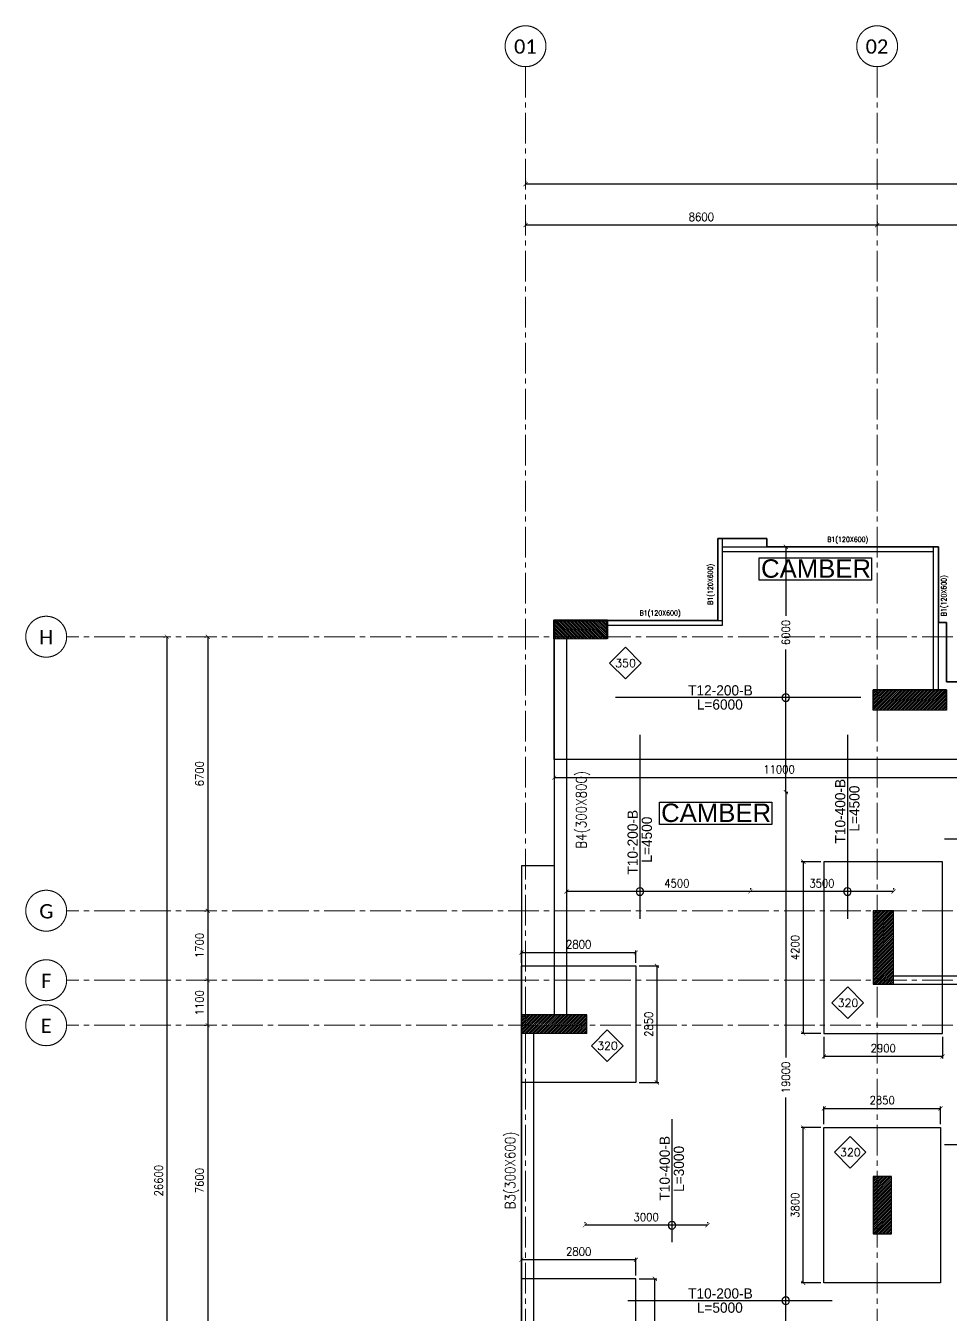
# Model space of a CAD drawing. Header units: millimetres. Extents: x -967280 to 3852, y 2833 to 1955156.
# Drawn here: x -653053 to -630441, y 897271 to 928778 of the extents above; entities that cross this region are included whole.
import ezdxf
from ezdxf.enums import TextEntityAlignment as Align

# ---------------------------------------------------------------- set-up
doc = ezdxf.new("R2010")
doc.units = ezdxf.units.MM
doc.header["$LTSCALE"] = 1000
doc.header["$PDMODE"] = 35
doc.header["$PDSIZE"] = 25
for name, pattern in [('$0$DASHED2', [0.375, 0.25, -0.125]), ('Columns_Structural070816$0$CENTER2', [1.125, 0.75, -0.125, 0.125, -0.125]), ('HRZN_Line-Ptrn-Sold', [9144001.0, 9144000.0, -1])]:
    doc.linetypes.add(name, pattern=pattern)
for name, color, linetype in [('_N-DIM 3', 7, 'Continuous'), ('B05-FIRST FLOOR PLAN$0$STR_ROOF RFT$0$S-SYMB', 30, 'Continuous'), ('S - col hach', 1, 'Continuous'), ('S -Beams', 2, 'Continuous'), ('S-TEXT', 2, 'Continuous'), ('SLAB', 210, 'Continuous')]:
    doc.layers.add(name, color=color, linetype=linetype)
for name, color, linetype, lineweight in [('A-AX-ATT-100', 7, 'HRZN_Line-Ptrn-Sold', 18), ('S - column', 6, 'Continuous', 60), ('ST-000-AXIS', 9, 'Columns_Structural070816$0$CENTER2', 9), ('ST-203-SLAB-TXT', 7, 'Continuous', 30), ('ST-RFT-BOT', 2, '$0$DASHED2', 30)]:
    doc.layers.add(name, color=color, linetype=linetype, lineweight=lineweight)
doc.styles.add('Arial', font='arial.ttf', dxfattribs={"height": 317.5})
doc.styles.add('B05-FIRST FLOOR PLAN$0$T25-100', font='STENCIL.shx', dxfattribs={"height": 250})
doc.styles.add('Calibri_2', font='calibri.ttf', dxfattribs={"height": 300})
doc.styles.add('ROMANC', font='romanc.shx')
doc.styles.add('ST-DIM', font='romans.shx', dxfattribs={"width": 0.85})
doc.styles.add('TUNELNO', font='romans.shx', dxfattribs={"width": 0.9})
doc.dimstyles.new('Copy(2) of DSEC', dxfattribs={"dimtxt": 200, "dimasz": 100, "dimexe": 50, "dimexo": 80, "dimgap": 100, "dimtad": 1, "dimdec": 0, "dimrnd": 5, "dimzin": 0, "dimdsep": 46, "dimtxsty": 'TUNELNO', "dimblk": 'ARCHTICK', "dimcen": 0.09, "dimclrd": 1, "dimclre": 1, "dimclrt": 3, "dimadec": 0, "dimazin": 0, "dimtfac": 0.78125, "dimtdec": 0, "dimtix": 1, "dimtmove": 2, "dimatfit": 3, "dimldrblk": 'ARCHTICK', "dimfxl": 1, "dimtolj": 1, "dimtzin": 0, "dimarcsym": 0})

# ---------------------------------------------------------------- blocks, each defined once
blk = doc.blocks.new('_ArchTick')
at = {"color": 0, "linetype": 'ByBlock', "const_width": 0.15}
blk.add_lwpolyline([(-0.5, -0.5), (0.5, 0.5)], dxfattribs=at)
blk = doc.blocks.new('*D1363')
at = {"layer": '_N-DIM 3', "color": 1, "linetype": 'Continuous', "lineweight": -2, "ltscale": 30, "transparency": 16777216}
for p, q in [((-640929, 905867), (-640929, 906165)), ((-638129, 905867), (-638129, 906165)), ((-640929, 906115), (-638129, 906115))]:
    blk.add_line(p, q, dxfattribs=at)
at = {"layer": 'Defpoints', "color": 0, "linetype": 'Continuous', "ltscale": 30, "transparency": 16777216}
for p in [(-638129, 906115), (-640929, 905787), (-638129, 905787)]:
    blk.add_point(p, dxfattribs=at)
at = {"layer": '_N-DIM 3', "color": 1, "linetype": 'Continuous', "lineweight": -2, "ltscale": 30, "transparency": 16777216, "xscale": 100, "yscale": 100, "zscale": 100, "rotation": 180}
blk.add_blockref('_ArchTick', (-640929, 906115), dxfattribs=at)
at = {"layer": '_N-DIM 3', "color": 1, "linetype": 'Continuous', "lineweight": -2, "ltscale": 30, "transparency": 16777216, "xscale": 100, "yscale": 100, "zscale": 100}
blk.add_blockref('_ArchTick', (-638129, 906115), dxfattribs=at)
at = {"layer": '_N-DIM 3', "color": 3, "linetype": 'Continuous', "ltscale": 30, "transparency": 16777216, "insert": (-639529, 906315), "char_height": 200, "attachment_point": 5, "style": 'TUNELNO'}
blk.add_mtext('\\A1;2800', dxfattribs=at)
blk = doc.blocks.new('*D1364')
at = {"layer": '_N-DIM 3', "color": 1, "linetype": 'Continuous', "lineweight": -2, "ltscale": 30, "transparency": 16777216}
for p, q in [((-638049, 905787), (-637566, 905787)), ((-637616, 905787), (-637616, 902937)), ((-638049, 902937), (-637566, 902937))]:
    blk.add_line(p, q, dxfattribs=at)
at = {"layer": 'Defpoints', "color": 0, "linetype": 'Continuous', "ltscale": 30, "transparency": 16777216}
for p in [(-638129, 905787), (-638129, 902937), (-637616, 902937)]:
    blk.add_point(p, dxfattribs=at)
at = {"layer": '_N-DIM 3', "color": 1, "linetype": 'Continuous', "lineweight": -2, "ltscale": 30, "transparency": 16777216, "xscale": 100, "yscale": 100, "zscale": 100}
for p, rotation in [((-637616, 905787), 90), ((-637616, 902937), 270)]:
    blk.add_blockref('_ArchTick', p, dxfattribs=dict(at, rotation=rotation))
at = {"layer": '_N-DIM 3', "color": 3, "linetype": 'Continuous', "ltscale": 30, "transparency": 16777216, "insert": (-637816, 904362), "char_height": 200, "attachment_point": 5, "rotation": 90, "style": 'TUNELNO'}
blk.add_mtext('\\A1;2850', dxfattribs=at)
blk = doc.blocks.new('*D1365')
at = {"layer": '_N-DIM 3', "color": 1, "linetype": 'Continuous', "lineweight": -2, "ltscale": 30, "transparency": 16777216}
for p, q in [((-640929, 898217), (-640929, 898654)), ((-638129, 898604), (-640929, 898604)), ((-638129, 898217), (-638129, 898654))]:
    blk.add_line(p, q, dxfattribs=at)
at = {"layer": 'Defpoints', "color": 0, "linetype": 'Continuous', "ltscale": 30, "transparency": 16777216}
for p in [(-640929, 898604), (-640929, 898137), (-638129, 898137)]:
    blk.add_point(p, dxfattribs=at)
at = {"layer": '_N-DIM 3', "color": 1, "linetype": 'Continuous', "lineweight": -2, "ltscale": 30, "transparency": 16777216, "xscale": 100, "yscale": 100, "zscale": 100, "rotation": 180}
blk.add_blockref('_ArchTick', (-640929, 898604), dxfattribs=at)
at = {"layer": '_N-DIM 3', "color": 1, "linetype": 'Continuous', "lineweight": -2, "ltscale": 30, "transparency": 16777216, "xscale": 100, "yscale": 100, "zscale": 100}
blk.add_blockref('_ArchTick', (-638129, 898604), dxfattribs=at)
at = {"layer": '_N-DIM 3', "color": 3, "linetype": 'Continuous', "ltscale": 30, "transparency": 16777216, "insert": (-639529, 898804), "char_height": 200, "attachment_point": 5, "style": 'TUNELNO'}
blk.add_mtext('\\A1;2800', dxfattribs=at)
blk = doc.blocks.new('*D1366')
at = {"layer": '_N-DIM 3', "color": 1, "linetype": 'Continuous', "lineweight": -2, "ltscale": 30, "transparency": 16777216}
for p, q in [((-638049, 898137), (-637618, 898137)), ((-637668, 895287), (-637668, 898137)), ((-638049, 895287), (-637618, 895287))]:
    blk.add_line(p, q, dxfattribs=at)
at = {"layer": 'Defpoints', "color": 0, "linetype": 'Continuous', "ltscale": 30, "transparency": 16777216}
for p in [(-638129, 898137), (-637668, 898137), (-638129, 895287)]:
    blk.add_point(p, dxfattribs=at)
at = {"layer": '_N-DIM 3', "color": 1, "linetype": 'Continuous', "lineweight": -2, "ltscale": 30, "transparency": 16777216, "xscale": 100, "yscale": 100, "zscale": 100}
for p, rotation in [((-637668, 898137), 90), ((-637668, 895287), 270)]:
    blk.add_blockref('_ArchTick', p, dxfattribs=dict(at, rotation=rotation))
at = {"layer": '_N-DIM 3', "color": 3, "linetype": 'Continuous', "ltscale": 30, "transparency": 16777216, "insert": (-637868, 896712), "char_height": 200, "attachment_point": 5, "rotation": 90, "style": 'TUNELNO'}
blk.add_mtext('\\A1;2850', dxfattribs=at)
blk = doc.blocks.new('*D1369')
at = {"layer": '_N-DIM 3', "color": 1, "linetype": 'Continuous', "lineweight": -2, "ltscale": 30, "transparency": 16777216}
for p, q in [((-633609, 901837), (-634085, 901837)), ((-634035, 898037), (-634035, 901837)), ((-633609, 898037), (-634085, 898037))]:
    blk.add_line(p, q, dxfattribs=at)
at = {"layer": 'Defpoints', "color": 0, "linetype": 'Continuous', "ltscale": 30, "transparency": 16777216}
for p in [(-634035, 901837), (-633529, 901837), (-633529, 898037)]:
    blk.add_point(p, dxfattribs=at)
at = {"layer": '_N-DIM 3', "color": 1, "linetype": 'Continuous', "lineweight": -2, "ltscale": 30, "transparency": 16777216, "xscale": 100, "yscale": 100, "zscale": 100}
for p, rotation in [((-634035, 901837), 90), ((-634035, 898037), 270)]:
    blk.add_blockref('_ArchTick', p, dxfattribs=dict(at, rotation=rotation))
at = {"layer": '_N-DIM 3', "color": 3, "linetype": 'Continuous', "ltscale": 30, "transparency": 16777216, "insert": (-634235, 899937), "char_height": 200, "attachment_point": 5, "rotation": 90, "style": 'TUNELNO'}
blk.add_mtext('\\A1;3800', dxfattribs=at)
blk = doc.blocks.new('*D1370')
at = {"layer": '_N-DIM 3', "color": 1, "linetype": 'Continuous', "lineweight": -2, "ltscale": 30, "transparency": 16777216}
for p, q in [((-633529, 901917), (-633529, 902354)), ((-633529, 902304), (-630679, 902304)), ((-630679, 901917), (-630679, 902354))]:
    blk.add_line(p, q, dxfattribs=at)
at = {"layer": 'Defpoints', "color": 0, "linetype": 'Continuous', "ltscale": 30, "transparency": 16777216}
for p in [(-630679, 902304), (-633529, 901837), (-630679, 901837)]:
    blk.add_point(p, dxfattribs=at)
at = {"layer": '_N-DIM 3', "color": 1, "linetype": 'Continuous', "lineweight": -2, "ltscale": 30, "transparency": 16777216, "xscale": 100, "yscale": 100, "zscale": 100, "rotation": 180}
blk.add_blockref('_ArchTick', (-633529, 902304), dxfattribs=at)
at = {"layer": '_N-DIM 3', "color": 1, "linetype": 'Continuous', "lineweight": -2, "ltscale": 30, "transparency": 16777216, "xscale": 100, "yscale": 100, "zscale": 100}
blk.add_blockref('_ArchTick', (-630679, 902304), dxfattribs=at)
at = {"layer": '_N-DIM 3', "color": 3, "linetype": 'Continuous', "ltscale": 30, "transparency": 16777216, "insert": (-632104, 902504), "char_height": 200, "attachment_point": 5, "style": 'TUNELNO'}
blk.add_mtext('\\A1;2850', dxfattribs=at)
blk = doc.blocks.new('*D888')
at = {"layer": '_N-DIM 3', "color": 1, "linetype": 'Continuous', "lineweight": -2, "ltscale": 30, "transparency": 16777216}
for p, q in [((-633529, 904057), (-633529, 903526)), ((-630629, 904057), (-630629, 903526)), ((-630629, 903576), (-633529, 903576))]:
    blk.add_line(p, q, dxfattribs=at)
at = {"layer": 'Defpoints', "color": 0, "linetype": 'Continuous', "ltscale": 30, "transparency": 16777216}
for p in [(-633529, 904137), (-630629, 904137), (-633529, 903576)]:
    blk.add_point(p, dxfattribs=at)
at = {"layer": '_N-DIM 3', "color": 1, "linetype": 'Continuous', "lineweight": -2, "ltscale": 30, "transparency": 16777216, "xscale": 100, "yscale": 100, "zscale": 100, "rotation": 180}
blk.add_blockref('_ArchTick', (-633529, 903576), dxfattribs=at)
at = {"layer": '_N-DIM 3', "color": 1, "linetype": 'Continuous', "lineweight": -2, "ltscale": 30, "transparency": 16777216, "xscale": 100, "yscale": 100, "zscale": 100}
blk.add_blockref('_ArchTick', (-630629, 903576), dxfattribs=at)
at = {"layer": '_N-DIM 3', "color": 3, "linetype": 'Continuous', "ltscale": 30, "transparency": 16777216, "insert": (-632079, 903776), "char_height": 200, "attachment_point": 5, "style": 'TUNELNO'}
blk.add_mtext('\\A1;2900', dxfattribs=at)
blk = doc.blocks.new('*D1371')
at = {"layer": '_N-DIM 3', "color": 1, "linetype": 'Continuous', "lineweight": -2, "ltscale": 30, "transparency": 16777216}
for p, q in [((-633609, 908337), (-634085, 908337)), ((-634035, 908337), (-634035, 904137)), ((-633609, 904137), (-634085, 904137))]:
    blk.add_line(p, q, dxfattribs=at)
at = {"layer": 'Defpoints', "color": 0, "linetype": 'Continuous', "ltscale": 30, "transparency": 16777216}
for p in [(-633529, 908337), (-634035, 904137), (-633529, 904137)]:
    blk.add_point(p, dxfattribs=at)
at = {"layer": '_N-DIM 3', "color": 1, "linetype": 'Continuous', "lineweight": -2, "ltscale": 30, "transparency": 16777216, "xscale": 100, "yscale": 100, "zscale": 100}
for p, rotation in [((-634035, 908337), 90), ((-634035, 904137), 270)]:
    blk.add_blockref('_ArchTick', p, dxfattribs=dict(at, rotation=rotation))
at = {"layer": '_N-DIM 3', "color": 3, "linetype": 'Continuous', "ltscale": 30, "transparency": 16777216, "insert": (-634235, 906237), "char_height": 200, "attachment_point": 5, "rotation": 90, "style": 'TUNELNO'}
blk.add_mtext('\\A1;4200', dxfattribs=at)
blk = doc.blocks.new('*D890')
at = {"layer": '_N-DIM 3', "color": 1, "linetype": 'Continuous', "lineweight": -2, "ltscale": 30, "transparency": 16777216}
for p, q in [((-640129, 910757), (-640129, 910343)), ((-629129, 910757), (-629129, 910343)), ((-640129, 910393), (-629129, 910393))]:
    blk.add_line(p, q, dxfattribs=at)
at = {"layer": 'Defpoints', "color": 0, "linetype": 'Continuous', "ltscale": 30, "transparency": 16777216}
for p in [(-640129, 910837), (-629129, 910837), (-629129, 910393)]:
    blk.add_point(p, dxfattribs=at)
at = {"layer": '_N-DIM 3', "color": 1, "linetype": 'Continuous', "lineweight": -2, "ltscale": 30, "transparency": 16777216, "xscale": 100, "yscale": 100, "zscale": 100, "rotation": 180}
blk.add_blockref('_ArchTick', (-640129, 910393), dxfattribs=at)
at = {"layer": '_N-DIM 3', "color": 1, "linetype": 'Continuous', "lineweight": -2, "ltscale": 30, "transparency": 16777216, "xscale": 100, "yscale": 100, "zscale": 100}
blk.add_blockref('_ArchTick', (-629129, 910393), dxfattribs=at)
at = {"layer": '_N-DIM 3', "color": 3, "linetype": 'Continuous', "ltscale": 30, "transparency": 16777216, "insert": (-634629, 910593), "char_height": 200, "attachment_point": 5, "style": 'TUNELNO'}
blk.add_mtext('\\A1;11000', dxfattribs=at)
blk = doc.blocks.new('*D898')
at = {"layer": '_N-DIM 3', "color": 1, "lineweight": -2, "ltscale": 30, "transparency": 16777216}
for p, q in [((-634462, 910037), (-634462, 903551)), ((-634457, 910037), (-634412, 910037)), ((-634462, 891037), (-634462, 902571)), ((-634457, 891037), (-634412, 891037))]:
    blk.add_line(p, q, dxfattribs=at)
at = {"layer": 'Defpoints', "color": 0, "ltscale": 30, "transparency": 16777216}
for p in [(-634537, 910037), (-634537, 891037), (-634462, 891037)]:
    blk.add_point(p, dxfattribs=at)
at = {"layer": '_N-DIM 3', "color": 1, "lineweight": -2, "ltscale": 30, "transparency": 16777216, "xscale": 100, "yscale": 100, "zscale": 100}
for p, rotation in [((-634462, 910037), 90), ((-634462, 891037), 270)]:
    blk.add_blockref('_ArchTick', p, dxfattribs=dict(at, rotation=rotation))
at = {"layer": '_N-DIM 3', "color": 3, "ltscale": 30, "transparency": 16777216, "insert": (-634462, 903061), "char_height": 200, "attachment_point": 5, "rotation": 90, "style": 'TUNELNO'}
blk.add_mtext('\\A1;19000', dxfattribs=at)
blk = doc.blocks.new('*D899')
at = {"layer": '_N-DIM 3', "color": 1, "lineweight": -2, "ltscale": 30, "transparency": 16777216}
for p, q in [((-639829, 907688), (-639829, 907658)), ((-635329, 907608), (-639829, 907608)), ((-635329, 907688), (-635329, 907658))]:
    blk.add_line(p, q, dxfattribs=at)
at = {"layer": 'Defpoints', "color": 0, "ltscale": 30, "transparency": 16777216}
for p in [(-639829, 907608), (-639829, 907608), (-635329, 907608)]:
    blk.add_point(p, dxfattribs=at)
at = {"layer": '_N-DIM 3', "color": 1, "lineweight": -2, "ltscale": 30, "transparency": 16777216, "xscale": 100, "yscale": 100, "zscale": 100, "rotation": 180}
blk.add_blockref('_ArchTick', (-639829, 907608), dxfattribs=at)
at = {"layer": '_N-DIM 3', "color": 1, "lineweight": -2, "ltscale": 30, "transparency": 16777216, "xscale": 100, "yscale": 100, "zscale": 100}
blk.add_blockref('_ArchTick', (-635329, 907608), dxfattribs=at)
at = {"layer": '_N-DIM 3', "color": 3, "ltscale": 30, "transparency": 16777216, "insert": (-637127, 907808), "char_height": 200, "attachment_point": 5, "style": 'TUNELNO'}
blk.add_mtext('\\A1;4500', dxfattribs=at)
blk = doc.blocks.new('*D903')
at = {"layer": '_N-DIM 3', "color": 1, "lineweight": -2, "ltscale": 30, "transparency": 16777216}
for p, q in [((-639379, 899526), (-639379, 899496)), ((-636379, 899446), (-639379, 899446)), ((-636379, 899526), (-636379, 899496))]:
    blk.add_line(p, q, dxfattribs=at)
at = {"layer": 'Defpoints', "color": 0, "ltscale": 30, "transparency": 16777216}
for p in [(-639379, 899446), (-639379, 899446), (-636379, 899446)]:
    blk.add_point(p, dxfattribs=at)
at = {"layer": '_N-DIM 3', "color": 1, "lineweight": -2, "ltscale": 30, "transparency": 16777216, "xscale": 100, "yscale": 100, "zscale": 100, "rotation": 180}
blk.add_blockref('_ArchTick', (-639379, 899446), dxfattribs=at)
at = {"layer": '_N-DIM 3', "color": 1, "lineweight": -2, "ltscale": 30, "transparency": 16777216, "xscale": 100, "yscale": 100, "zscale": 100}
blk.add_blockref('_ArchTick', (-636379, 899446), dxfattribs=at)
at = {"layer": '_N-DIM 3', "color": 3, "ltscale": 30, "transparency": 16777216, "insert": (-637879, 899646), "char_height": 200, "attachment_point": 5, "style": 'TUNELNO'}
blk.add_mtext('\\A1;3000', dxfattribs=at)
blk = doc.blocks.new('*D906')
at = {"layer": '_N-DIM 3', "color": 1, "lineweight": -2, "ltscale": 30, "transparency": 16777216}
for p, q in [((-635329, 907688), (-635329, 907658)), ((-631829, 907608), (-635329, 907608)), ((-631829, 907688), (-631829, 907658))]:
    blk.add_line(p, q, dxfattribs=at)
at = {"layer": 'Defpoints', "color": 0, "ltscale": 30, "transparency": 16777216}
for p in [(-635329, 907608), (-635329, 907608), (-631829, 907608)]:
    blk.add_point(p, dxfattribs=at)
at = {"layer": '_N-DIM 3', "color": 1, "lineweight": -2, "ltscale": 30, "transparency": 16777216, "xscale": 100, "yscale": 100, "zscale": 100, "rotation": 180}
blk.add_blockref('_ArchTick', (-635329, 907608), dxfattribs=at)
at = {"layer": '_N-DIM 3', "color": 1, "lineweight": -2, "ltscale": 30, "transparency": 16777216, "xscale": 100, "yscale": 100, "zscale": 100}
blk.add_blockref('_ArchTick', (-631829, 907608), dxfattribs=at)
at = {"layer": '_N-DIM 3', "color": 3, "ltscale": 30, "transparency": 16777216, "insert": (-633579, 907808), "char_height": 200, "attachment_point": 5, "style": 'TUNELNO'}
blk.add_mtext('\\A1;3500', dxfattribs=at)
blk = doc.blocks.new('*D909')
at = {"layer": '_N-DIM 3', "color": 1, "lineweight": -2, "ltscale": 30, "transparency": 16777216}
for p, q in [((-634462, 916037), (-634462, 914353)), ((-634457, 916037), (-634412, 916037)), ((-634462, 910037), (-634462, 913528)), ((-634457, 910037), (-634412, 910037))]:
    blk.add_line(p, q, dxfattribs=at)
at = {"layer": 'Defpoints', "color": 0, "ltscale": 30, "transparency": 16777216}
for p in [(-634537, 916037), (-634537, 910037), (-634462, 910037)]:
    blk.add_point(p, dxfattribs=at)
at = {"layer": '_N-DIM 3', "color": 1, "lineweight": -2, "ltscale": 30, "transparency": 16777216, "xscale": 100, "yscale": 100, "zscale": 100}
for p, rotation in [((-634462, 916037), 90), ((-634462, 910037), 270)]:
    blk.add_blockref('_ArchTick', p, dxfattribs=dict(at, rotation=rotation))
at = {"layer": '_N-DIM 3', "color": 3, "ltscale": 30, "transparency": 16777216, "insert": (-634462, 913940), "char_height": 200, "attachment_point": 5, "rotation": 90, "style": 'TUNELNO'}
blk.add_mtext('\\A1;6000', dxfattribs=at)
blk = doc.blocks.new('str col f1')
at = {"layer": 'S - col hach'}
h = blk.add_hatch(dxfattribs=at)
h.set_pattern_fill('ANSI31', color=2, scale=10, angle=90)
h.set_pattern_definition([(135, (689872.917, 637905.89), (-22.4506403, -22.4506403), [])])
h.paths.add_polyline_path([(-543179, 862655), (-544479, 862655), (-544479, 862205), (-543179, 862205)])
h = blk.add_hatch(dxfattribs=at)
h.set_pattern_fill('ANSI31', color=2, scale=10)
h.set_pattern_definition([(45, (-768827.84, -371647.416), (-22.4506403, 22.4506403), [])])
h.paths.add_polyline_path([(-534879, 860455), (-534879, 860955), (-536679, 860955), (-536679, 860455)])
h = blk.add_hatch(dxfattribs=at)
h.set_pattern_fill('ANSI31', color=2, scale=10)
h.set_pattern_definition([(45, (-1081811.88, -626335.02), (-22.4506403, 22.4506403), [])])
h.paths.add_polyline_path([(-536179, 855555), (-536679, 855555), (-536679, 853755), (-536179, 853755)])
h = blk.add_hatch(dxfattribs=at)
h.set_pattern_fill('ANSI31', color=2, scale=10)
h.set_pattern_definition([(45, (-768827.84, -371697.415), (-22.4506403, 22.4506403), [])])
h.paths.add_polyline_path([(-545279, 852555), (-543679, 852555), (-543679, 853005), (-545279, 853005)])
h = blk.add_hatch(dxfattribs=at)
h.set_pattern_fill('ANSI31', color=2, scale=10)
h.set_pattern_definition([(45, (-281224.365, 551644.58), (-22.4506403, 22.4506403), [])])
h.paths.add_polyline_path([(-536679, 847655), (-536229, 847655), (-536229, 849055), (-536679, 849055)])
at = {"layer": 'S - column', "lineweight": 15}
for points in [[(-544479, 862205), (-543179, 862205), (-543179, 862655), (-544479, 862655)], [(-534879, 860455), (-536679, 860455), (-536679, 860955), (-534879, 860955)], [(-536179, 855555), (-536679, 855555), (-536679, 853755), (-536179, 853755)], [(-545279, 853005), (-545279, 852555), (-543679, 852555), (-543679, 853005)], [(-536229, 849055), (-536679, 849055), (-536679, 847655), (-536229, 847655)]]:
    blk.add_lwpolyline(points, close=True, dxfattribs=at)
at = {"layer": 'ST-RFT-BOT', "color": 7, "linetype": 'Continuous', "ltscale": 30}
blk.add_line((-534879, 860455), (-534879, 860774), dxfattribs=at)
at = {"layer": 'ST-RFT-BOT', "color": 7, "linetype": 'Continuous', "lineweight": 50, "ltscale": 30}
blk.add_lwpolyline([(-543179, 862205), (-543179, 862655), (-544479, 862655), (-544479, 862205)], dxfattribs=at)
at = {"layer": 'ST-RFT-BOT', "color": 7, "linetype": 'Continuous', "ltscale": 30}
for points in [[(-534879, 860455), (-534879, 860955), (-536679, 860955), (-536679, 860455)], [(-536679, 860455), (-536679, 860955), (-534879, 860955), (-534879, 860455)], [(-536179, 855555), (-536679, 855555), (-536679, 853755), (-536179, 853755)], [(-543679, 852555), (-543679, 853005), (-545279, 853005), (-545279, 852555)], [(-536229, 849055), (-536679, 849055), (-536679, 847655), (-536229, 847655)]]:
    blk.add_lwpolyline(points, dxfattribs=at)
blk = doc.blocks.new('Grid - HRZN_G-Datm-Grid-Head-1554275-FIRST FLOOR FFL_1_')
at = {"layer": 'A-AX-ATT-100'}
blk.add_circle((0, 0), 5, dxfattribs=at)
blk = doc.blocks.new('*D1494')
at = {"layer": '_N-DIM 3', "color": 1, "linetype": 'Continuous', "lineweight": -2, "ltscale": 30, "transparency": 16777216}
for p, q in [((525499, 747185), (525499, 747155)), ((533099, 747105), (525499, 747105)), ((533099, 747185), (533099, 747155))]:
    blk.add_line(p, q, dxfattribs=at)
at = {"layer": 'Defpoints', "color": 0, "linetype": 'Continuous', "ltscale": 30, "transparency": 16777216}
for p in [(525499, 747105), (525499, 747105), (533099, 747105)]:
    blk.add_point(p, dxfattribs=at)
at = {"layer": '_N-DIM 3', "color": 1, "linetype": 'Continuous', "lineweight": -2, "ltscale": 30, "transparency": 16777216, "xscale": 100, "yscale": 100, "zscale": 100, "rotation": 180}
blk.add_blockref('_ArchTick', (525499, 747105), dxfattribs=at)
at = {"layer": '_N-DIM 3', "color": 1, "linetype": 'Continuous', "lineweight": -2, "ltscale": 30, "transparency": 16777216, "xscale": 100, "yscale": 100, "zscale": 100}
blk.add_blockref('_ArchTick', (533099, 747105), dxfattribs=at)
at = {"layer": '_N-DIM 3', "color": 3, "linetype": 'Continuous', "ltscale": 30, "transparency": 16777216, "insert": (529299, 747305), "char_height": 200, "attachment_point": 5, "style": 'TUNELNO'}
blk.add_mtext('\\A1;7600', dxfattribs=at)
blk = doc.blocks.new('*D1495')
at = {"layer": '_N-DIM 3', "color": 1, "linetype": 'Continuous', "lineweight": -2, "ltscale": 30, "transparency": 16777216}
for p, q in [((516899, 747185), (516899, 747155)), ((525499, 747105), (516899, 747105)), ((525499, 747185), (525499, 747155))]:
    blk.add_line(p, q, dxfattribs=at)
at = {"layer": 'Defpoints', "color": 0, "linetype": 'Continuous', "ltscale": 30, "transparency": 16777216}
for p in [(516899, 747105), (516899, 747105), (525499, 747105)]:
    blk.add_point(p, dxfattribs=at)
at = {"layer": '_N-DIM 3', "color": 1, "linetype": 'Continuous', "lineweight": -2, "ltscale": 30, "transparency": 16777216, "xscale": 100, "yscale": 100, "zscale": 100, "rotation": 180}
blk.add_blockref('_ArchTick', (516899, 747105), dxfattribs=at)
at = {"layer": '_N-DIM 3', "color": 1, "linetype": 'Continuous', "lineweight": -2, "ltscale": 30, "transparency": 16777216, "xscale": 100, "yscale": 100, "zscale": 100}
blk.add_blockref('_ArchTick', (525499, 747105), dxfattribs=at)
at = {"layer": '_N-DIM 3', "color": 3, "linetype": 'Continuous', "ltscale": 30, "transparency": 16777216, "insert": (521199, 747305), "char_height": 200, "attachment_point": 5, "style": 'TUNELNO'}
blk.add_mtext('\\A1;8600', dxfattribs=at)
blk = doc.blocks.new('*D1496')
at = {"layer": '_N-DIM 3', "color": 1, "linetype": 'Continuous', "lineweight": -2, "ltscale": 30, "transparency": 16777216}
for p, q in [((516899, 748185), (516899, 748155)), ((563099, 748105), (516899, 748105)), ((563099, 748185), (563099, 748155))]:
    blk.add_line(p, q, dxfattribs=at)
at = {"layer": 'Defpoints', "color": 0, "linetype": 'Continuous', "ltscale": 30, "transparency": 16777216}
for p in [(516899, 748105), (516899, 748105), (563099, 748105)]:
    blk.add_point(p, dxfattribs=at)
at = {"layer": '_N-DIM 3', "color": 1, "linetype": 'Continuous', "lineweight": -2, "ltscale": 30, "transparency": 16777216, "xscale": 100, "yscale": 100, "zscale": 100, "rotation": 180}
blk.add_blockref('_ArchTick', (516899, 748105), dxfattribs=at)
at = {"layer": '_N-DIM 3', "color": 1, "linetype": 'Continuous', "lineweight": -2, "ltscale": 30, "transparency": 16777216, "xscale": 100, "yscale": 100, "zscale": 100}
blk.add_blockref('_ArchTick', (563099, 748105), dxfattribs=at)
at = {"layer": '_N-DIM 3', "color": 3, "linetype": 'Continuous', "ltscale": 30, "transparency": 16777216, "insert": (539999, 748305), "char_height": 200, "attachment_point": 5, "style": 'TUNELNO'}
blk.add_mtext('\\A1;46200', dxfattribs=at)
blk = doc.blocks.new('*D1505')
at = {"layer": '_N-DIM 3', "color": 1, "linetype": 'Continuous', "lineweight": -2, "ltscale": 30, "transparency": 16777216}
for p, q in [((509045, 737040), (509075, 737040)), ((509125, 737040), (509125, 730340)), ((509045, 730340), (509075, 730340))]:
    blk.add_line(p, q, dxfattribs=at)
at = {"layer": 'Defpoints', "color": 0, "linetype": 'Continuous', "ltscale": 30, "transparency": 16777216}
for p in [(509125, 737040), (509125, 730340), (509125, 730340)]:
    blk.add_point(p, dxfattribs=at)
at = {"layer": '_N-DIM 3', "color": 1, "linetype": 'Continuous', "lineweight": -2, "ltscale": 30, "transparency": 16777216, "xscale": 100, "yscale": 100, "zscale": 100}
for p, rotation in [((509125, 737040), 90), ((509125, 730340), 270)]:
    blk.add_blockref('_ArchTick', p, dxfattribs=dict(at, rotation=rotation))
at = {"layer": '_N-DIM 3', "color": 3, "linetype": 'Continuous', "ltscale": 30, "transparency": 16777216, "insert": (508925, 733690), "char_height": 200, "attachment_point": 5, "rotation": 90, "style": 'TUNELNO'}
blk.add_mtext('\\A1;6700', dxfattribs=at)
blk = doc.blocks.new('*D1506')
at = {"layer": '_N-DIM 3', "color": 1, "linetype": 'Continuous', "lineweight": -2, "ltscale": 30, "transparency": 16777216}
for p, q in [((509045, 730340), (509075, 730340)), ((509125, 730340), (509125, 728640)), ((509045, 728640), (509075, 728640))]:
    blk.add_line(p, q, dxfattribs=at)
at = {"layer": 'Defpoints', "color": 0, "linetype": 'Continuous', "ltscale": 30, "transparency": 16777216}
for p in [(509125, 730340), (509125, 728640), (509125, 728640)]:
    blk.add_point(p, dxfattribs=at)
at = {"layer": '_N-DIM 3', "color": 1, "linetype": 'Continuous', "lineweight": -2, "ltscale": 30, "transparency": 16777216, "xscale": 100, "yscale": 100, "zscale": 100}
for p, rotation in [((509125, 730340), 90), ((509125, 728640), 270)]:
    blk.add_blockref('_ArchTick', p, dxfattribs=dict(at, rotation=rotation))
at = {"layer": '_N-DIM 3', "color": 3, "linetype": 'Continuous', "ltscale": 30, "transparency": 16777216, "insert": (508925, 729490), "char_height": 200, "attachment_point": 5, "rotation": 90, "style": 'TUNELNO'}
blk.add_mtext('\\A1;1700', dxfattribs=at)
blk = doc.blocks.new('*D1507')
at = {"layer": '_N-DIM 3', "color": 1, "linetype": 'Continuous', "lineweight": -2, "ltscale": 30, "transparency": 16777216}
for p, q in [((509045, 728640), (509075, 728640)), ((509125, 728640), (509125, 727540)), ((509045, 727540), (509075, 727540))]:
    blk.add_line(p, q, dxfattribs=at)
at = {"layer": 'Defpoints', "color": 0, "linetype": 'Continuous', "ltscale": 30, "transparency": 16777216}
for p in [(509125, 728640), (509125, 727540), (509125, 727540)]:
    blk.add_point(p, dxfattribs=at)
at = {"layer": '_N-DIM 3', "color": 1, "linetype": 'Continuous', "lineweight": -2, "ltscale": 30, "transparency": 16777216, "xscale": 100, "yscale": 100, "zscale": 100}
for p, rotation in [((509125, 728640), 90), ((509125, 727540), 270)]:
    blk.add_blockref('_ArchTick', p, dxfattribs=dict(at, rotation=rotation))
at = {"layer": '_N-DIM 3', "color": 3, "linetype": 'Continuous', "ltscale": 30, "transparency": 16777216, "insert": (508925, 728090), "char_height": 200, "attachment_point": 5, "rotation": 90, "style": 'TUNELNO'}
blk.add_mtext('\\A1;1100', dxfattribs=at)
blk = doc.blocks.new('*D1508')
at = {"layer": '_N-DIM 3', "color": 1, "linetype": 'Continuous', "lineweight": -2, "ltscale": 30, "transparency": 16777216}
for p, q in [((509045, 727540), (509075, 727540)), ((509125, 727540), (509125, 719940)), ((509045, 719940), (509075, 719940))]:
    blk.add_line(p, q, dxfattribs=at)
at = {"layer": 'Defpoints', "color": 0, "linetype": 'Continuous', "ltscale": 30, "transparency": 16777216}
for p in [(509125, 727540), (509125, 719940), (509125, 719940)]:
    blk.add_point(p, dxfattribs=at)
at = {"layer": '_N-DIM 3', "color": 1, "linetype": 'Continuous', "lineweight": -2, "ltscale": 30, "transparency": 16777216, "xscale": 100, "yscale": 100, "zscale": 100}
for p, rotation in [((509125, 727540), 90), ((509125, 719940), 270)]:
    blk.add_blockref('_ArchTick', p, dxfattribs=dict(at, rotation=rotation))
at = {"layer": '_N-DIM 3', "color": 3, "linetype": 'Continuous', "ltscale": 30, "transparency": 16777216, "insert": (508925, 723740), "char_height": 200, "attachment_point": 5, "rotation": 90, "style": 'TUNELNO'}
blk.add_mtext('\\A1;7600', dxfattribs=at)
blk = doc.blocks.new('*D1512')
at = {"layer": '_N-DIM 3', "color": 1, "linetype": 'Continuous', "lineweight": -2, "ltscale": 30, "transparency": 16777216}
for p, q in [((508045, 737040), (508075, 737040)), ((508125, 737040), (508125, 710440)), ((508045, 710440), (508075, 710440))]:
    blk.add_line(p, q, dxfattribs=at)
at = {"layer": 'Defpoints', "color": 0, "linetype": 'Continuous', "ltscale": 30, "transparency": 16777216}
for p in [(508125, 737040), (508125, 710440), (508125, 710440)]:
    blk.add_point(p, dxfattribs=at)
at = {"layer": '_N-DIM 3', "color": 1, "linetype": 'Continuous', "lineweight": -2, "ltscale": 30, "transparency": 16777216, "xscale": 100, "yscale": 100, "zscale": 100}
for p, rotation in [((508125, 737040), 90), ((508125, 710440), 270)]:
    blk.add_blockref('_ArchTick', p, dxfattribs=dict(at, rotation=rotation))
at = {"layer": '_N-DIM 3', "color": 3, "linetype": 'Continuous', "ltscale": 30, "transparency": 16777216, "insert": (507925, 723740), "char_height": 200, "attachment_point": 5, "rotation": 90, "style": 'TUNELNO'}
blk.add_mtext('\\A1;26600', dxfattribs=at)
blk = doc.blocks.new('AXES-00')
at = {"layer": 'ST-000-AXIS'}
for p, q in [((516898.9, 750979.6), (516898.9, 695813.8)), ((525498.9, 750979.6), (525498.9, 695813.8)), ((575723.2, 737039.7), (505674.3, 737039.7)), ((575723.2, 730339.7), (505674.3, 730339.7)), ((575723.2, 728639.7), (505674.3, 728639.7)), ((575723.2, 727539.7), (505674.3, 727539.7))]:
    blk.add_line(p, q, dxfattribs=at)
at = {"layer": 'A-AX-ATT-100'}
for p, xscale, yscale, zscale, rotation in [((516898.9, 751479.6), 99.99999999999993, 99.99999999999993, 99.99999999999993, 180), ((525498.9, 751479.6), 99.99999999999993, 99.99999999999993, 99.99999999999993, 180), ((505174.3, 737039.7), 100.0000000000001, 100.0000000000001, 100.0000000000001, 90), ((505174.3, 730339.7), 100.0000000000001, 100.0000000000001, 100.0000000000001, 90), ((505174.3, 728639.7), 100.0000000000001, 100.0000000000001, 100.0000000000001, 90), ((505174.3, 727539.7), 100.0000000000001, 100.0000000000001, 100.0000000000001, 90)]:
    blk.add_blockref('Grid - HRZN_G-Datm-Grid-Head-1554275-FIRST FLOOR FFL_1_', p, dxfattribs=dict(at, xscale=xscale, yscale=yscale, zscale=zscale, rotation=rotation))
at = {"layer": 'A-AX-ATT-100', "linetype": 'Continuous', "lineweight": 13, "char_height": 350, "attachment_point": 1, "style": 'Calibri_2'}
for s, insert, width in [('01', (516618, 751647.5), 673.417), ('02', (525218, 751647.5), 673.417), ('H', (505005.2, 737201), 416.877), ('G', (505005.2, 730501), 416.877), ('F', (505051.7, 728801), 304.641), ('E', (505041.7, 727701), 328.692)]:
    blk.add_mtext(s, dxfattribs=dict(at, insert=insert, width=width))
at = {"layer": '_N-DIM 3', "color": 3, "linetype": 'Continuous', "ltscale": 30}
for base, p1, p2, picture, middle in [((516898.9, 748104.7), (563098.9, 748104.7), (516898.9, 748104.7), '*D1496', (539998.9, 748304.7)), ((516898.9, 747104.7), (525498.9, 747104.7), (516898.9, 747104.7), '*D1495', (521198.9, 747304.7)), ((525498.9, 747104.7), (533098.9, 747104.7), (525498.9, 747104.7), '*D1494', (529298.9, 747304.7))]:
    dim = blk.add_linear_dim(base=base, p1=p1, p2=p2, dimstyle='Copy(2) of DSEC', dxfattribs=at)
    dim.commit()
    dim.dimension.update_dxf_attribs({"geometry": picture, "text_midpoint": middle})
for base, p1, p2, picture, middle in [((508125, 710439.7), (508125, 737039.7), (508125, 710439.7), '*D1512', (507925, 723739.7)), ((509125, 730339.7), (509125, 737039.7), (509125, 730339.7), '*D1505', (508925, 733689.7)), ((509125, 728639.7), (509125, 730339.7), (509125, 728639.7), '*D1506', (508925, 729489.7)), ((509125, 727539.7), (509125, 728639.7), (509125, 727539.7), '*D1507', (508925, 728089.7)), ((509125, 719939.7), (509125, 727539.7), (509125, 719939.7), '*D1508', (508925, 723739.7))]:
    dim = blk.add_linear_dim(base=base, p1=p1, p2=p2, angle=90, dimstyle='Copy(2) of DSEC', dxfattribs=at)
    dim.commit()
    dim.dimension.update_dxf_attribs({"geometry": picture, "text_midpoint": middle})

msp = doc.modelspace()

# ---------------------------------------------------------------- linework, layer by layer
at = {"layer": 'B05-FIRST FLOOR PLAN$0$STR_ROOF RFT$0$S-SYMB', "extrusion": (0, 0, -1)}
for centre in [(634462.1, 912349.3), (638031.3, 907607.8), (632954.4, 907607.8), (637247.2, 899446.5), (634462.1, 897601.1)]:
    msp.add_circle(centre, 92.8, dxfattribs=at)
at = {"layer": 'S -Beams'}
for p, q in [((-636128.7, 914238.4), (-636128.7, 916238.4)), ((-636008.7, 914118.4), (-636008.7, 916238.4)), ((-636008.7, 916038.4), (-630730.3, 916038.4)), ((-636008.7, 915918.4), (-630848.7, 915918.4)), ((-630848.7, 912538.4), (-630848.7, 916038.4)), ((-630728.7, 912538.4), (-630728.7, 916038.4)), ((-638828.7, 914238.4), (-636008.7, 914238.4)), ((-638828.7, 914118.4), (-636008.7, 914118.4)), ((-640128.7, 913787.4), (-640128.7, 904587.4)), ((-639828.7, 913787.4), (-639828.7, 904587.4)), ((-624728.6, 905537.4), (-631828.7, 905537.4)), ((-624728.6, 905337.4), (-631828.7, 905337.4)), ((-640928.7, 896937.4), (-640928.7, 904137.4)), ((-640628.7, 896937.4), (-640628.7, 904137.4))]:
    msp.add_line(p, q, dxfattribs=at)
msp.add_lwpolyline([(-630078.8, 912737.4), (-630528.7, 912737.4), (-630528.7, 914187.4), (-630728.8, 914187.4), (-630728.8, 916037.4), (-634928.8, 916037.4), (-634928.8, 916237.4), (-636128.7, 916237.4), (-636128.7, 914237.4), (-640128.7, 914238.4), (-640128.8, 908237.4), (-640928.8, 908237.4), (-640928.8, 892837.4)], dxfattribs=at)
at = {"layer": 'S-TEXT', "color": 3}
for points in [[(-635110.5, 915767.7), (-632362.6, 915767.7), (-632362.6, 915223.7), (-635110.5, 915223.7)], [(-637554.7, 909794.6), (-634806.9, 909794.6), (-634806.9, 909250.5), (-637554.7, 909250.5)]]:
    msp.add_lwpolyline(points, close=True, dxfattribs=at)
at = {"layer": 'S-TEXT', "color": 7, "true_color": 0xffffff}
for points in [[(-638387.7, 912808.3), (-638000.6, 913195.5), (-638387.7, 913582.6), (-638774.9, 913195.5)], [(-632947, 904499.5), (-632559.8, 904886.7), (-632947, 905273.8), (-633334.1, 904886.7)], [(-638829, 903450.2), (-638441.9, 903837.3), (-638829, 904224.5), (-639216.2, 903837.3)], [(-632888.3, 900845.5), (-632501.1, 901232.6), (-632888.3, 901619.8), (-633275.4, 901232.6)]]:
    msp.add_lwpolyline(points, close=True, dxfattribs=at)
at = {"layer": 'SLAB', "color": 2, "linetype": 'Continuous', "ltscale": 30}
for points in [[(-640128.7, 914238.4), (-636128.7, 914237.4), (-636128.7, 916237.4), (-634928.8, 916237.4), (-634928.8, 916037.4), (-630728.8, 916037.4), (-630728.8, 914187.4), (-630528.7, 914187.4), (-630528.7, 912737.4), (-630078.8, 912737.4), (-630078.8, 912537.1), (-629128.6, 912537.1), (-629128.6, 910837.4), (-640128.7, 910837.4)], [(-633528.7, 908337.5), (-633528.7, 904137.3), (-630628.7, 904137.3), (-630628.7, 908337.5)], [(-640928.8, 905787.4), (-638128.7, 905787.4), (-638128.7, 902937.4), (-640928.8, 902937.4)], [(-633528.7, 901837.4), (-630678.7, 901837.4), (-630678.7, 898037.4), (-633528.7, 898037.4)], [(-638128.7, 898137.4), (-640928.8, 898137.4), (-640928.8, 895287.4), (-638128.7, 895287.4)]]:
    msp.add_lwpolyline(points, close=True, dxfattribs=at)
at = {"layer": 'ST-RFT-BOT', "ltscale": 30}
for p, q in [((-632624.6, 912349.3), (-638624.6, 912349.3)), ((-638031.3, 911437.4), (-638031.3, 906937.4)), ((-632954.4, 911437.4), (-632954.4, 906937.4)), ((-626080.4, 908889.2), (-630580.4, 908889.2)), ((-637247.2, 902037.4), (-637247.2, 899037.4)), ((-627580.4, 901414.1), (-630580.4, 901414.1)), ((-633328.7, 897601.1), (-638328.7, 897601.1))]:
    msp.add_line(p, q, dxfattribs=at)

# ---------------------------------------------------------------- block references
at = {"layer": 'S -Beams'}
msp.add_blockref('AXES-00', (-1157727.6, 176798.7), dxfattribs=at)
at = {"layer": 'ST-RFT-BOT', "color": 3, "linetype": 'Continuous'}
msp.add_blockref('str col f1', (-95649.6, 51583.8), dxfattribs=at)

# ---------------------------------------------------------------- texts
at = {"layer": 'S-TEXT', "color": 3, "char_height": 450.01, "attachment_point": 5, "style": 'Arial'}
for insert in [(-633722.6, 915503.3), (-636166.8, 909530.2)]:
    msp.add_mtext('\\A1;CAMBER', dxfattribs=dict(at, insert=insert))
at = {"layer": 'S-TEXT', "color": 3, "char_height": 196, "attachment_point": 1, "style": 'ROMANC'}
for s, insert in [('350', (-638634.2, 913291.5)), ('320', (-633193.4, 904982.7)), ('320', (-639075.5, 903933.3)), ('320', (-633134.7, 901328.7))]:
    msp.add_mtext_dynamic_manual_height_columns(s, width=592857.868, gutter_width=980, heights=[0], dxfattribs=dict(at, insert=insert))
at = {"layer": 'ST-203-SLAB-TXT', "color": 1, "style": 'ST-DIM', "width": 0.85}
for p in [(-632947.4, 916218.1), (-637536.6, 914418.1)]:
    msp.add_text('B1(120X600)', height=125, dxfattribs=at).set_placement(p, align=Align.MIDDLE_CENTER)
for p in [(-636308.4, 915120.5), (-630597.8, 914842.1)]:
    msp.add_text('B1(120X600)', height=125, rotation=90, dxfattribs=at).set_placement(p, align=Align.MIDDLE_CENTER)
at = {"layer": 'ST-203-SLAB-TXT', "style": 'B05-FIRST FLOOR PLAN$0$T25-100'}
for s, p in [('T12-200-B', (-636851, 912402.1)), ('L=6000', (-636639.6, 912055.7)), ('T10-200-B', (-636851, 897653.8)), ('L=5000', (-636639.6, 897307.5))]:
    msp.add_text(s, height=250, dxfattribs=at).set_placement(p)
at = {"layer": 'ST-203-SLAB-TXT', "style": 'ST-DIM', "width": 0.85}
msp.add_text('B4(300X800)', height=250, rotation=90, dxfattribs=at).set_placement((-639466.3, 909606.3), align=Align.MIDDLE_CENTER)
at = {"layer": 'ST-203-SLAB-TXT', "style": 'B05-FIRST FLOOR PLAN$0$T25-100'}
for s, p in [('T10-400-B', (-633007.2, 908782.7)), ('L=4500', (-632660.8, 909073.2)), ('T10-200-B', (-638084.1, 908023.8)), ('L=4500', (-637737.7, 908314.2)), ('T10-400-B', (-637299.9, 900050.8)), ('L=3000', (-636953.6, 900262.2))]:
    msp.add_text(s, height=250, rotation=90, dxfattribs=at).set_placement(p)
at = {"layer": 'ST-203-SLAB-TXT', "style": 'ST-DIM', "width": 0.85}
msp.add_text('B3(300X600)', height=250, rotation=90, dxfattribs=at).set_placement((-641005.1, 900787.4), align=Align.BOTTOM_CENTER)

# ---------------------------------------------------------------- dimensions: what is measured, and where the dimension line sits
at = {"layer": '_N-DIM 3', "ltscale": 30}
for base, p1, p2, picture, middle in [((-634462.1, 910037.4), (-634537.2, 916037.4), (-634537.2, 910037.4), '*D909', (-634462.1, 913940.4)), ((-634462.1, 891037.4), (-634537.2, 910037.4), (-634537.2, 891037.4), '*D898', (-634462.1, 903061.1))]:
    dim = msp.add_linear_dim(base=base, p1=p1, p2=p2, angle=90, dimstyle='Copy(2) of DSEC', dxfattribs=at)
    dim.commit()
    dim.dimension.update_dxf_attribs({"geometry": picture, "text_midpoint": middle, "dimtype": 160})
at = {"layer": '_N-DIM 3', "color": 3, "linetype": 'Continuous', "ltscale": 30}
for base, p1, p2, picture, middle in [((-629128.6, 910392.6), (-640128.7, 910837.4), (-629128.6, 910837.4), '*D890', (-634628.6, 910592.6)), ((-638128.7, 906115.2), (-640928.8, 905787.4), (-638128.7, 905787.4), '*D1363', (-639528.7, 906315.2)), ((-633528.7, 903576.2), (-630628.7, 904137.3), (-633528.7, 904137.3), '*D888', (-632078.7, 903776.2)), ((-630678.7, 902303.8), (-633528.7, 901837.4), (-630678.7, 901837.4), '*D1370', (-632103.7, 902503.8)), ((-640928.8, 898603.8), (-638128.7, 898137.4), (-640928.8, 898137.4), '*D1365', (-639528.7, 898803.8))]:
    dim = msp.add_linear_dim(base=base, p1=p1, p2=p2, dimstyle='Copy(2) of DSEC', dxfattribs=at)
    dim.commit()
    dim.dimension.update_dxf_attribs({"geometry": picture, "text_midpoint": middle})
for base, p1, p2, picture, middle in [((-634034.8, 904137.3), (-633528.7, 908337.5), (-633528.7, 904137.3), '*D1371', (-634234.8, 906237.4)), ((-637615.6, 902937.4), (-638128.7, 905787.4), (-638128.7, 902937.4), '*D1364', (-637815.6, 904362.4)), ((-634034.8, 901837.4), (-633528.7, 898037.4), (-633528.7, 901837.4), '*D1369', (-634234.8, 899937.4)), ((-637667.6, 898137.4), (-638128.7, 895287.4), (-638128.7, 898137.4), '*D1366', (-637867.6, 896712.4))]:
    dim = msp.add_linear_dim(base=base, p1=p1, p2=p2, angle=90, dimstyle='Copy(2) of DSEC', dxfattribs=at)
    dim.commit()
    dim.dimension.update_dxf_attribs({"geometry": picture, "text_midpoint": middle})
at = {"layer": '_N-DIM 3', "ltscale": 30}
dim = msp.add_linear_dim(base=(-639828.7, 907607.7), p1=(-635328.7, 907607.7), p2=(-639828.7, 907607.7), dimstyle='Copy(2) of DSEC', dxfattribs=at)
dim.commit()
dim.dimension.update_dxf_attribs({"geometry": '*D899', "text_midpoint": (-637126.5, 907807.7), "dimtype": 160})
for base, p1, p2, picture, middle in [((-635328.7, 907607.7), (-631828.7, 907607.7), (-635328.7, 907607.7), '*D906', (-633578.7, 907807.7)), ((-639378.7, 899446.4), (-636378.7, 899446.4), (-639378.7, 899446.4), '*D903', (-637878.7, 899646.4))]:
    dim = msp.add_linear_dim(base=base, p1=p1, p2=p2, dimstyle='Copy(2) of DSEC', dxfattribs=at)
    dim.commit()
    dim.dimension.update_dxf_attribs({"geometry": picture, "text_midpoint": middle})

doc.saveas('drawing.dxf')
